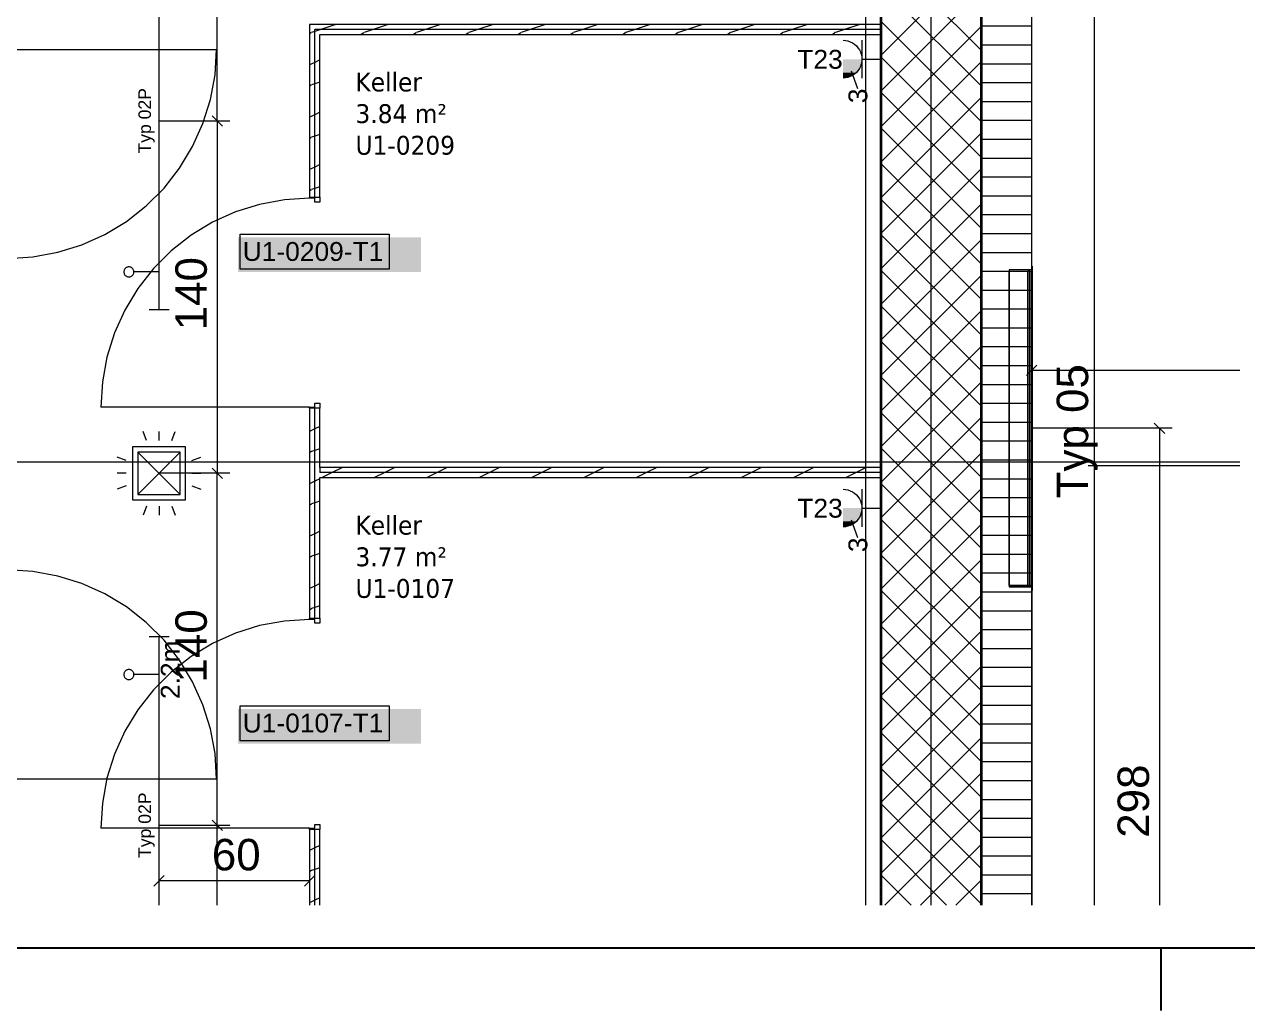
# Model space of a CAD drawing. Extents: x -1067 to 613, y -179 to 712.
# Drawn here: x 102.2 to 199.5, y -179.5 to -101.1 of the extents above; entities that cross this region are included whole.
import ezdxf
from ezdxf.lldxf.tags import DXFTag

# ---------------------------------------------------------------- set-up
doc = ezdxf.new("R2010")
doc.units = 0
doc.layers.get('0').update_dxf_attribs({"lineweight": 13})
for name, color, linetype, lineweight in [('A-AREA-____-IDEN', 7, 'Continuous', 5), ('A-DETL-____-HDLN', 7, '_Verdeckte Linien_', 9), ('A-DOOR-____-IDEN', 7, 'Continuous', 5), ('A-DOOR-FRAM-MCUT', 7, 'Continuous', 9), ('A-DOOR-OPNG-OTLN', 7, 'Continuous', 9), ('A-FLOR-____-OVHD', 7, 'Strichpunkt - Fein', 9), ('A-WALL-____-MCUT', 7, 'Continuous', 35), ('A-WALL-____-PATT', 7, 'Continuous', 35), ('A-WALL-FNSH-MCUT', 7, 'Continuous', 35), ('E-LITE-EQPM-OTLN', 7, 'Continuous', 9), ('S-COLS-____-OTLN', 7, 'Continuous', 9), ('S-GRID-____-OTLN', 7, 'Continuous', 5)]:
    doc.layers.add(name, color=color, linetype=linetype, lineweight=lineweight)
for name, color, linetype, lineweight, true_color in [('EL01_VVV_Mass', 7, 'Continuous', 13, 0xb2b200), ('EL01_WAN_Kraft', 1, 'Continuous', 13, 0xff0000), ('EL01_WAN_Leuchten', 7, 'Continuous', 13, 0x0080ff), ('EL01_WAN_Leuchtentyp', 7, 'Continuous', 13, 0x0099ff), ('EL01_WAN_Licht', 7, 'Continuous', 13, 0x0080ff)]:
    doc.layers.add(name, color=color, linetype=linetype, lineweight=lineweight, true_color=true_color)
doc.styles.get("Standard").update_dxf_attribs({"font": 'arial.ttf'})
tags = doc.linetypes.add('_Rasterlinie_', pattern=[0.375, 0.2, -0.05, 0.075, -0.05]).pattern_tags.tags
tags[10:11] = [DXFTag(74, 4), DXFTag(75, 0), DXFTag(340, '0'), DXFTag(46, 1.0), DXFTag(50, 0.0), DXFTag(44, 0.0), DXFTag(45, 0.0)]
tags[8:9] = [DXFTag(74, 4), DXFTag(75, 0), DXFTag(340, '0'), DXFTag(46, 1.0), DXFTag(50, 0.0), DXFTag(44, 0.0), DXFTag(45, 0.0)]
tags[6:7] = [DXFTag(74, 4), DXFTag(75, 0), DXFTag(340, '0'), DXFTag(46, 1.0), DXFTag(50, 0.0), DXFTag(44, 0.0), DXFTag(45, 0.0)]
tags[4:5] = [DXFTag(74, 4), DXFTag(75, 0), DXFTag(340, '0'), DXFTag(46, 1.0), DXFTag(50, 0.0), DXFTag(44, 0.0), DXFTag(45, 0.0)]
tags = doc.linetypes.add('_Verdeckte Linien_', pattern=[0.15, 0.1, -0.05]).pattern_tags.tags
tags[6:7] = [DXFTag(74, 4), DXFTag(75, 0), DXFTag(340, '0'), DXFTag(46, 1.0), DXFTag(50, 0.0), DXFTag(44, 0.0), DXFTag(45, 0.0)]
tags[4:5] = [DXFTag(74, 4), DXFTag(75, 0), DXFTag(340, '0'), DXFTag(46, 1.0), DXFTag(50, 0.0), DXFTag(44, 0.0), DXFTag(45, 0.0)]
tags = doc.linetypes.add('Strichpunkt - Fein', pattern=[0.2, 0.1, -0.05, 0, -0.05]).pattern_tags.tags
tags[10:11] = [DXFTag(74, 4), DXFTag(75, 0), DXFTag(340, '0'), DXFTag(46, 1.0), DXFTag(50, 0.0), DXFTag(44, 0.0), DXFTag(45, 0.0)]
tags[8:9] = [DXFTag(74, 4), DXFTag(75, 0), DXFTag(340, '0'), DXFTag(46, 1.0), DXFTag(50, 0.0), DXFTag(44, 0.0), DXFTag(45, 0.0)]
tags[6:7] = [DXFTag(74, 4), DXFTag(75, 0), DXFTag(340, '0'), DXFTag(46, 1.0), DXFTag(50, 0.0), DXFTag(44, 0.0), DXFTag(45, 0.0)]
tags[4:5] = [DXFTag(74, 4), DXFTag(75, 0), DXFTag(340, '0'), DXFTag(46, 1.0), DXFTag(50, 0.0), DXFTag(44, 0.0), DXFTag(45, 0.0)]

# ---------------------------------------------------------------- blocks, each defined once
blk = doc.blocks.new('Referenz-A0UNPC4Q6I', base_point=(-1062.181, -175.856))
at = {"layer": 'A-DETL-____-HDLN', "color": 0, "linetype": '_Verdeckte Linien_', "ltscale": 0.13}
blk.add_line((186.803, -136.124), (198.844, -136.124), dxfattribs=at)
at = {"layer": 'A-DOOR-____-IDEN', "color": 0, "linetype": 'Continuous', "ltscale": 0.13}
for p, q in [((119.382, -117.738), (131.222, -117.738)), ((119.382, -120.518), (119.382, -117.738)), ((131.222, -117.738), (131.222, -120.518)), ((131.222, -120.518), (119.382, -120.518)), ((119.382, -155.238), (131.222, -155.238)), ((119.382, -158.018), (119.382, -155.238)), ((131.222, -155.238), (131.222, -158.018)), ((131.222, -158.018), (119.382, -158.018))]:
    blk.add_line(p, q, dxfattribs=at)
at = {"layer": 'A-DOOR-____-IDEN', "color": 7, "linetype": 'Continuous', "ltscale": 0.13, "true_color": 0xffffff}
for points in [[(119.207, -120.74), (133.746, -120.74), (119.207, -117.981)], [(133.746, -120.74), (119.207, -117.981), (133.746, -117.981)], [(119.207, -158.24), (133.746, -158.24), (119.207, -155.481)], [(133.746, -158.24), (119.207, -155.481), (133.746, -155.481)]]:
    blk.add_solid(points, dxfattribs=at)
at = {"layer": 'A-DOOR-FRAM-MCUT', "color": 0, "linetype": 'Continuous', "ltscale": 0.13}
for p, q in [((124.903, -114.774), (125.703, -114.774)), ((124.903, -114.874), (124.903, -114.774)), ((125.303, -114.874), (124.903, -114.874)), ((125.303, -115.174), (125.303, -114.874)), ((125.703, -115.174), (125.303, -115.174)), ((125.703, -114.774), (125.703, -115.174)), ((125.303, -131.174), (125.703, -131.174)), ((125.303, -131.474), (125.303, -131.174)), ((125.703, -131.174), (125.703, -131.574)), ((124.903, -131.474), (125.303, -131.474)), ((124.903, -131.574), (124.903, -131.474)), ((125.703, -131.574), (124.903, -131.574)), ((124.903, -148.274), (125.703, -148.274)), ((124.903, -148.374), (124.903, -148.274)), ((125.303, -148.374), (124.903, -148.374)), ((125.303, -148.674), (125.303, -148.374)), ((125.703, -148.674), (125.303, -148.674)), ((125.703, -148.274), (125.703, -148.674)), ((124.903, -164.974), (125.303, -164.974)), ((124.903, -165.074), (124.903, -164.974)), ((125.703, -165.074), (124.903, -165.074)), ((125.303, -164.674), (125.703, -164.674)), ((125.303, -164.974), (125.303, -164.674)), ((125.703, -164.674), (125.703, -165.074))]:
    blk.add_line(p, q, dxfattribs=at)
at = {"layer": 'A-DOOR-OPNG-OTLN', "color": 0, "linetype": 'Continuous', "ltscale": 0.13}
for p, q in [((100.903, -103.052), (117.503, -103.052)), ((117.382, -105.052), (117.503, -103.052)), ((117.021, -107.024), (117.382, -105.052)), ((116.424, -108.938), (117.021, -107.024)), ((115.602, -110.766), (116.424, -108.938)), ((114.565, -112.481), (115.602, -110.766)), ((113.328, -114.059), (114.565, -112.481)), ((111.911, -115.477), (113.328, -114.059)), ((110.333, -116.713), (111.911, -115.477)), ((120.93, -115.357), (119.017, -115.953)), ((122.902, -114.995), (120.93, -115.357)), ((124.903, -114.874), (122.902, -114.995)), ((119.017, -115.953), (117.189, -116.776)), ((108.617, -117.75), (110.333, -116.713)), ((117.189, -116.776), (115.473, -117.813)), ((104.876, -119.169), (106.789, -118.573)), ((106.789, -118.573), (108.617, -117.75)), ((115.473, -117.813), (113.895, -119.049)), ((100.903, -119.652), (102.904, -119.531)), ((102.904, -119.531), (104.876, -119.169)), ((113.895, -119.049), (112.478, -120.466)), ((112.478, -120.466), (111.241, -122.044)), ((111.241, -122.044), (110.204, -123.76)), ((110.204, -123.76), (109.382, -125.588)), ((109.382, -125.588), (108.785, -127.502)), ((108.785, -127.502), (108.424, -129.473)), ((108.424, -129.473), (108.303, -131.474)), ((124.903, -131.474), (108.303, -131.474)), ((102.904, -144.554), (100.903, -144.433)), ((104.876, -144.916), (102.904, -144.554)), ((106.789, -145.512), (104.876, -144.916)), ((108.617, -146.335), (106.789, -145.512)), ((110.333, -147.372), (108.617, -146.335)), ((111.911, -148.608), (110.333, -147.372)), ((113.328, -150.026), (111.911, -148.608)), ((122.902, -148.495), (120.93, -148.857)), ((124.903, -148.374), (122.902, -148.495)), ((119.017, -149.453), (117.189, -150.276)), ((120.93, -148.857), (119.017, -149.453)), ((114.565, -151.604), (113.328, -150.026)), ((117.189, -150.276), (115.473, -151.313)), ((115.473, -151.313), (113.895, -152.549)), ((115.602, -153.319), (114.565, -151.604)), ((113.895, -152.549), (112.478, -153.966)), ((116.424, -155.147), (115.602, -153.319)), ((112.478, -153.966), (111.241, -155.544)), ((111.241, -155.544), (110.204, -157.26)), ((117.021, -157.061), (116.424, -155.147)), ((110.204, -157.26), (109.382, -159.088)), ((117.382, -159.032), (117.021, -157.061)), ((109.382, -159.088), (108.785, -161.002)), ((117.503, -161.033), (117.382, -159.032)), ((100.903, -161.033), (117.503, -161.033)), ((108.785, -161.002), (108.424, -162.973)), ((108.424, -162.973), (108.303, -164.974)), ((124.903, -164.974), (108.303, -164.974))]:
    blk.add_line(p, q, dxfattribs=at)
at = {"layer": 'A-FLOR-____-OVHD', "color": 0, "linetype": 'Strichpunkt - Fein', "ltscale": 0.13}
blk.add_line((169.103, 85.779), (169.103, -171.085), dxfattribs=at)
at = {"layer": 'A-WALL-____-MCUT', "color": 0, "linetype": 'Continuous', "ltscale": 0.35}
for p, q in [((178.303, -171.085), (178.303, 86.031)), ((170.303, -48.334), (170.303, -171.085))]:
    blk.add_line(p, q, dxfattribs=at)
at = {"layer": 'A-WALL-____-MCUT', "color": 0, "linetype": 'Continuous', "lineweight": 9, "ltscale": 0.13}
for p, q in [((182.303, -171.085), (182.303, 5.238)), ((170.303, -101.452), (125.303, -101.452)), ((125.303, -114.774), (125.303, -101.452)), ((125.303, -148.274), (125.303, -131.574)), ((125.703, -136.284), (125.703, -136.684)), ((170.303, -136.684), (125.703, -136.684)), ((125.303, -171.085), (125.303, -165.074))]:
    blk.add_line(p, q, dxfattribs=at)
at = {"layer": 'A-WALL-____-PATT', "color": 0, "linetype": 'Continuous', "lineweight": 9, "ltscale": 0.13}
for p, q in [((178.303, -103.135), (170.303, -95.135)), ((170.303, -103.524), (178.303, -95.524)), ((178.303, -105.963), (170.303, -97.963)), ((170.303, -106.353), (178.303, -98.353)), ((126.987, -101.052), (125.787, -101.452)), ((131.152, -101.052), (129.952, -101.452)), ((135.317, -101.052), (134.117, -101.452)), ((139.481, -101.052), (138.281, -101.452)), ((143.646, -101.052), (142.446, -101.452)), ((147.811, -101.052), (146.611, -101.452)), ((151.975, -101.052), (150.775, -101.452)), ((156.14, -101.052), (154.94, -101.452)), ((160.305, -101.052), (159.105, -101.452)), ((164.47, -101.052), (163.27, -101.452)), ((168.634, -101.052), (167.434, -101.452)), ((178.303, -108.792), (170.303, -100.792)), ((125.035, -101.706), (124.903, -101.805)), ((125.303, -101.613), (125.061, -101.694)), ((125.787, -101.452), (125.303, -101.613)), ((129.2, -101.706), (129.005, -101.852)), ((129.952, -101.452), (129.226, -101.693)), ((133.365, -101.705), (133.17, -101.852)), ((134.117, -101.452), (133.392, -101.693)), ((137.531, -101.705), (137.335, -101.852)), ((138.281, -101.452), (137.557, -101.693)), ((141.696, -101.705), (141.5, -101.852)), ((142.446, -101.452), (141.722, -101.693)), ((145.861, -101.705), (145.665, -101.852)), ((146.611, -101.452), (145.887, -101.693)), ((150.027, -101.704), (149.83, -101.852)), ((150.775, -101.452), (150.052, -101.693)), ((154.192, -101.704), (153.995, -101.852)), ((154.94, -101.452), (154.217, -101.693)), ((158.357, -101.704), (158.16, -101.852)), ((159.105, -101.452), (158.382, -101.692)), ((162.523, -101.704), (162.325, -101.852)), ((163.27, -101.452), (162.547, -101.692)), ((166.688, -101.703), (166.49, -101.852)), ((167.434, -101.452), (166.712, -101.692)), ((170.303, -109.181), (178.303, -101.181)), ((178.303, -101.174), (182.303, -101.174)), ((178.303, -102.674), (182.303, -102.674)), ((125.703, -103.866), (125.303, -104.066)), ((178.303, -111.62), (170.303, -103.62)), ((170.303, -112.01), (178.303, -104.01)), ((125.303, -104.066), (124.903, -104.266)), ((178.303, -104.174), (182.303, -104.174)), ((125.035, -105.871), (124.903, -105.97)), ((125.303, -105.778), (125.062, -105.858)), ((125.703, -105.644), (125.303, -105.778)), ((178.303, -105.674), (182.303, -105.674)), ((178.303, -114.449), (170.303, -106.449)), ((170.303, -114.838), (178.303, -106.838)), ((178.303, -107.174), (182.303, -107.174)), ((125.303, -108.231), (124.903, -108.431)), ((125.703, -108.031), (125.303, -108.231)), ((178.303, -108.674), (182.303, -108.674)), ((125.703, -109.809), (125.303, -109.942)), ((178.303, -117.277), (170.303, -109.277)), ((170.303, -117.666), (178.303, -109.666)), ((125.036, -110.035), (124.903, -110.135)), ((125.303, -109.942), (125.062, -110.023)), ((178.303, -110.174), (182.303, -110.174)), ((178.303, -111.674), (182.303, -111.674)), ((125.303, -112.396), (124.903, -112.596)), ((125.703, -112.196), (125.303, -112.396)), ((178.303, -120.105), (170.303, -112.105)), ((170.303, -120.495), (178.303, -112.495)), ((178.303, -113.174), (182.303, -113.174)), ((125.036, -114.2), (124.903, -114.3)), ((125.303, -114.107), (125.062, -114.187)), ((125.703, -113.974), (125.303, -114.107)), ((178.303, -114.674), (182.303, -114.674)), ((178.303, -122.934), (170.303, -114.934)), ((170.303, -123.323), (178.303, -115.323)), ((178.303, -116.174), (182.303, -116.174)), ((178.303, -125.762), (170.303, -117.762)), ((170.303, -126.152), (178.303, -118.152)), ((178.303, -117.674), (182.303, -117.674)), ((178.303, -119.174), (182.303, -119.174)), ((178.303, -128.591), (170.303, -120.591)), ((170.303, -128.98), (178.303, -120.98)), ((178.303, -120.674), (182.303, -120.674)), ((178.303, -122.174), (182.303, -122.174)), ((178.303, -131.419), (170.303, -123.419)), ((170.303, -131.809), (178.303, -123.809)), ((178.303, -123.674), (182.303, -123.674)), ((178.303, -125.174), (182.303, -125.174)), ((178.303, -134.248), (170.303, -126.248)), ((170.303, -134.637), (178.303, -126.637)), ((178.303, -126.674), (182.303, -126.674)), ((178.303, -128.174), (182.303, -128.174)), ((178.303, -137.076), (170.303, -129.076)), ((170.303, -137.465), (178.303, -129.465)), ((178.303, -129.674), (182.303, -129.674)), ((178.303, -131.174), (182.303, -131.174)), ((178.303, -139.904), (170.303, -131.904)), ((125.703, -133.02), (125.303, -133.22)), ((170.303, -140.294), (178.303, -132.294)), ((178.303, -132.674), (182.303, -132.674)), ((125.303, -133.22), (124.903, -133.42)), ((178.303, -134.174), (182.303, -134.174)), ((125.039, -135.023), (124.903, -135.125)), ((125.303, -134.931), (125.063, -135.011)), ((125.703, -134.797), (125.303, -134.931)), ((178.303, -142.733), (170.303, -134.733)), ((170.303, -143.122), (178.303, -135.122)), ((178.303, -135.674), (182.303, -135.674)), ((126.705, -136.684), (125.905, -137.084)), ((127.505, -136.284), (126.705, -136.684)), ((130.87, -136.684), (130.07, -137.084)), ((131.67, -136.284), (130.87, -136.684)), ((135.035, -136.684), (134.235, -137.084)), ((135.835, -136.284), (135.035, -136.684)), ((139.2, -136.684), (138.4, -137.084)), ((140, -136.284), (139.2, -136.684)), ((143.365, -136.684), (142.565, -137.084)), ((144.165, -136.284), (143.365, -136.684)), ((147.529, -136.684), (146.729, -137.084)), ((148.329, -136.284), (147.529, -136.684)), ((151.694, -136.684), (150.894, -137.084)), ((152.494, -136.284), (151.694, -136.684)), ((155.859, -136.684), (155.059, -137.084)), ((156.659, -136.284), (155.859, -136.684)), ((160.024, -136.684), (159.224, -137.084)), ((160.824, -136.284), (160.024, -136.684)), ((164.189, -136.684), (163.389, -137.084)), ((164.989, -136.284), (164.189, -136.684)), ((168.354, -136.684), (167.554, -137.084)), ((169.154, -136.284), (168.354, -136.684)), ((125.303, -137.385), (124.903, -137.585)), ((125.703, -137.185), (125.303, -137.385)), ((178.303, -145.561), (170.303, -137.561)), ((170.303, -145.951), (178.303, -137.951)), ((178.303, -137.174), (182.303, -137.174)), ((125.703, -138.962), (125.303, -139.095)), ((178.303, -138.674), (182.303, -138.674)), ((125.039, -139.188), (124.903, -139.29)), ((125.303, -139.095), (125.063, -139.175)), ((178.303, -148.39), (170.303, -140.39)), ((170.303, -148.779), (178.303, -140.779)), ((178.303, -140.174), (182.303, -140.174)), ((125.303, -141.55), (124.903, -141.75)), ((125.703, -141.35), (125.303, -141.55)), ((178.303, -141.674), (182.303, -141.674)), ((125.04, -143.352), (124.903, -143.455)), ((125.303, -143.26), (125.063, -143.34)), ((125.703, -143.127), (125.303, -143.26)), ((178.303, -151.218), (170.303, -143.218)), ((170.303, -151.608), (178.303, -143.608)), ((178.303, -143.174), (182.303, -143.174)), ((178.303, -144.674), (182.303, -144.674)), ((125.303, -145.715), (124.903, -145.915)), ((125.703, -145.515), (125.303, -145.715)), ((178.303, -154.047), (170.303, -146.047)), ((170.303, -154.436), (178.303, -146.436)), ((178.303, -146.174), (182.303, -146.174)), ((125.04, -147.517), (124.903, -147.62)), ((125.303, -147.425), (125.063, -147.505)), ((125.703, -147.292), (125.303, -147.425)), ((178.303, -147.674), (182.303, -147.674)), ((178.303, -156.875), (170.303, -148.875)), ((170.303, -157.264), (178.303, -149.264)), ((178.303, -149.174), (182.303, -149.174)), ((178.303, -150.674), (182.303, -150.674)), ((178.303, -159.703), (170.303, -151.703)), ((170.303, -160.093), (178.303, -152.093)), ((178.303, -152.174), (182.303, -152.174)), ((178.303, -162.532), (170.303, -154.532)), ((178.303, -153.674), (182.303, -153.674)), ((170.303, -162.921), (178.303, -154.921)), ((178.303, -155.174), (182.303, -155.174)), ((178.303, -165.36), (170.303, -157.36)), ((178.303, -156.674), (182.303, -156.674)), ((170.303, -165.75), (178.303, -157.75)), ((178.303, -158.174), (182.303, -158.174)), ((178.303, -168.189), (170.303, -160.189)), ((178.303, -159.674), (182.303, -159.674)), ((170.303, -168.578), (178.303, -160.578)), ((178.303, -161.174), (182.303, -161.174)), ((178.303, -171.017), (170.303, -163.017)), ((178.303, -162.674), (182.303, -162.674)), ((170.624, -171.085), (178.303, -163.406)), ((178.303, -164.174), (182.303, -164.174)), ((175.543, -171.085), (170.303, -165.846)), ((173.453, -171.085), (178.303, -166.235)), ((178.303, -165.674), (182.303, -165.674)), ((125.303, -166.54), (124.903, -166.74)), ((125.703, -166.34), (125.303, -166.54)), ((178.303, -167.174), (182.303, -167.174)), ((125.703, -168.115), (125.303, -168.248)), ((125.042, -168.34), (124.903, -168.445)), ((125.303, -168.248), (125.064, -168.328)), ((172.714, -171.085), (170.303, -168.674)), ((176.281, -171.085), (178.303, -169.063)), ((178.303, -168.674), (182.303, -168.674)), ((125.303, -170.704), (124.903, -170.904)), ((125.703, -170.504), (125.303, -170.704)), ((178.303, -170.174), (182.303, -170.174))]:
    blk.add_line(p, q, dxfattribs=at)
at = {"layer": 'A-WALL-FNSH-MCUT', "color": 0, "linetype": 'Continuous', "lineweight": 9, "ltscale": 0.13}
for p, q in [((170.303, -101.052), (124.903, -101.052)), ((124.903, -101.052), (124.903, -114.774)), ((125.703, -101.852), (170.303, -101.852)), ((125.703, -114.774), (125.703, -101.852)), ((124.903, -114.774), (125.703, -114.774)), ((124.903, -131.574), (124.903, -148.274)), ((125.703, -131.574), (124.903, -131.574)), ((125.703, -136.284), (125.703, -131.574)), ((170.303, -136.284), (125.703, -136.284)), ((125.703, -137.084), (170.303, -137.084)), ((125.703, -148.274), (125.703, -137.084)), ((124.903, -148.274), (125.703, -148.274)), ((124.903, -165.074), (124.903, -171.085)), ((125.703, -165.074), (124.903, -165.074)), ((125.703, -171.085), (125.703, -165.074))]:
    blk.add_line(p, q, dxfattribs=at)
at = {"layer": 'E-LITE-EQPM-OTLN', "color": 0, "linetype": 'Continuous', "ltscale": 0.13}
for p, q in [((182.343, -120.272), (182.303, -120.272)), ((182.303, -120.272), (182.343, -120.272)), ((182.343, -146.061), (182.343, -120.272)), ((182.343, -120.272), (182.343, -120.667)), ((182.303, -120.667), (182.343, -120.667)), ((182.343, -120.667), (182.303, -120.667)), ((182.343, -145.667), (182.343, -120.667)), ((182.343, -120.667), (182.343, -145.667)), ((182.343, -145.667), (182.343, -120.667)), ((182.303, -145.667), (182.343, -145.667)), ((182.303, -145.667), (182.343, -145.667)), ((182.343, -145.667), (182.343, -146.061)), ((182.343, -146.061), (182.303, -146.061)), ((182.343, -146.061), (182.303, -146.061))]:
    blk.add_line(p, q, dxfattribs=at)
at = {"layer": 'S-COLS-____-OTLN', "color": 0, "linetype": 'Continuous', "ltscale": 0.13}
for p, q in [((187.303, -136.433), (187.303, -12.772)), ((187.303, -171.085), (187.303, -136.433))]:
    blk.add_line(p, q, dxfattribs=at)
at = {"layer": 'S-GRID-____-OTLN', "color": 0, "linetype": '_Rasterlinie_', "ltscale": 0.13}
for p, q in [((174.303, -171.085), (174.303, 546.376)), ((-117.097, -135.824), (198.844, -135.824))]:
    blk.add_line(p, q, dxfattribs=at)
at = {"layer": 'A-AREA-____-IDEN', "color": 0, "linetype": 'Continuous', "ltscale": 0.13, "char_height": 1.5, "attachment_point": 1}
for s, insert in [('{\\W0.9;\\fVerdana;Keller}', (128.548, -104.88)), ('{\\W0.9;\\fVerdana;3.84 m²}', (128.548, -107.393)), ('{\\W0.9;\\fVerdana;U1-0209}', (128.548, -109.907)), ('{\\W0.9;\\fVerdana;Keller}', (128.548, -140.124)), ('{\\W0.9;\\fVerdana;3.77 m²}', (128.548, -142.637)), ('{\\W0.9;\\fVerdana;U1-0107}', (128.548, -145.151))]:
    blk.add_mtext(s, dxfattribs=dict(at, insert=insert))
at = {"layer": 'A-DOOR-____-IDEN', "color": 0, "linetype": 'Continuous', "ltscale": 0.13, "char_height": 1.5, "attachment_point": 1}
for s, insert in [('{\\fArial;U1-0209-T1}', (119.582, -118.356)), ('{\\fArial;U1-0107-T1}', (119.582, -155.856))]:
    blk.add_mtext(s, dxfattribs=dict(at, insert=insert))
blk = doc.blocks.new('Steckdose T23_ AP_ 3-fach-A0UNPCBC6I', base_point=(163.673, -143.014))
at = {"color": 0, "lineweight": -2}
for p, q in [((167.305, -138.014), (167.501, -138.027)), ((167.501, -138.027), (167.693, -138.065)), ((167.693, -138.065), (167.879, -138.128)), ((168.805, -138.014), (168.805, -141.014)), ((167.879, -138.128), (168.055, -138.215)), ((168.055, -138.215), (168.218, -138.324)), ((168.218, -138.324), (168.366, -138.454)), ((168.366, -138.454), (168.495, -138.601)), ((168.495, -138.601), (168.604, -138.764)), ((168.604, -138.764), (168.691, -138.94)), ((168.691, -138.94), (168.754, -139.126)), ((168.754, -139.902), (168.691, -140.088)), ((168.754, -139.126), (168.792, -139.318)), ((168.792, -139.71), (168.754, -139.902)), ((168.792, -139.318), (168.805, -139.514)), ((168.805, -139.514), (168.792, -139.71)), ((168.805, -139.514), (170.305, -139.514)), ((167.693, -140.963), (167.501, -141.001)), ((167.879, -140.9), (167.693, -140.963)), ((168.055, -140.813), (167.879, -140.9)), ((167.951, -140.44), (168.459, -141.857)), ((168.218, -140.704), (168.055, -140.813)), ((168.366, -140.575), (168.218, -140.704)), ((168.495, -140.427), (168.366, -140.575)), ((168.604, -140.264), (168.495, -140.427)), ((168.691, -140.088), (168.604, -140.264)), ((167.501, -141.001), (167.305, -141.014))]:
    blk.add_line(p, q, dxfattribs=at)
for points in [[(168.754, -139.902), (167.305, -139.902), (168.805, -139.514)], [(167.305, -139.902), (168.805, -139.514), (167.305, -139.514)], [(168.604, -140.264), (167.305, -140.264), (168.754, -139.902)], [(167.305, -140.264), (168.754, -139.902), (167.305, -139.902)], [(168.366, -140.575), (167.305, -140.575), (168.604, -140.264)], [(167.305, -140.575), (168.604, -140.264), (167.305, -140.264)], [(168.055, -140.813), (167.305, -140.813), (168.366, -140.575)], [(167.305, -140.813), (168.366, -140.575), (167.305, -140.575)], [(167.693, -140.963), (167.305, -140.963), (168.055, -140.813)], [(167.305, -140.963), (168.055, -140.813), (167.305, -140.813)], [(167.305, -141.014), (167.693, -140.963), (167.305, -140.963)]]:
    blk.add_solid(points, dxfattribs=at)
at = {"color": 0, "lineweight": -2, "insert": (163.673, -138.773), "char_height": 1.5, "attachment_point": 1}
blk.add_mtext('{\\fArial;T23}', dxfattribs=at)
at = {"color": 0, "lineweight": -2, "insert": (167.736, -143.014), "char_height": 1.5, "attachment_point": 1, "rotation": 90}
blk.add_mtext('{\\fArial;3}', dxfattribs=at)
blk = doc.blocks.new('IfcFlowTerminal-A0UNPCEI6I', base_point=(180.505, -146.061))
at = {"color": 0, "lineweight": -2}
for p, q in [((182.345, -120.272), (182.305, -120.272)), ((182.305, -120.272), (182.305, -146.061)), ((182.345, -120.272), (182.305, -120.272)), ((182.305, -120.272), (182.305, -120.272)), ((182.305, -146.061), (182.305, -120.272)), ((182.345, -146.061), (182.345, -120.272)), ((182.345, -120.272), (182.345, -120.272)), ((182.345, -120.272), (182.345, -146.061)), ((182.305, -120.567), (180.505, -120.567)), ((180.505, -120.567), (180.505, -145.767)), ((182.305, -120.567), (180.505, -120.567)), ((180.505, -120.567), (180.505, -120.567)), ((180.505, -120.567), (180.505, -145.767)), ((180.505, -145.667), (180.505, -120.667)), ((180.505, -120.667), (182.345, -120.667)), ((180.505, -120.667), (180.505, -120.667)), ((180.505, -120.667), (182.345, -120.667)), ((180.505, -120.667), (180.505, -145.667)), ((181.985, -120.667), (181.985, -120.667)), ((181.985, -120.667), (181.985, -145.667)), ((181.985, -145.667), (181.985, -120.667)), ((182.145, -120.667), (181.985, -120.667)), ((181.985, -120.667), (182.145, -120.667)), ((182.145, -120.667), (182.145, -145.667)), ((182.145, -145.667), (182.145, -120.667)), ((182.145, -120.667), (182.145, -120.667)), ((182.305, -145.767), (182.305, -120.567)), ((182.305, -120.567), (182.305, -120.567)), ((182.305, -120.567), (182.305, -145.767)), ((182.345, -120.667), (182.345, -145.667)), ((182.345, -120.667), (182.345, -120.667)), ((182.345, -120.667), (182.345, -145.667)), ((180.505, -145.667), (180.505, -145.667)), ((180.505, -145.667), (182.345, -145.667)), ((182.345, -145.667), (180.505, -145.667)), ((182.305, -145.767), (180.505, -145.767)), ((180.505, -145.767), (180.505, -145.767)), ((180.505, -145.767), (182.305, -145.767)), ((181.985, -145.667), (181.985, -145.667)), ((181.985, -145.667), (182.145, -145.667)), ((181.985, -145.667), (182.145, -145.667)), ((182.145, -145.667), (182.145, -145.667)), ((182.305, -145.767), (182.305, -145.767)), ((182.345, -145.667), (182.345, -145.667)), ((182.345, -146.061), (182.305, -146.061)), ((182.305, -146.061), (182.305, -146.061)), ((182.305, -146.061), (182.345, -146.061)), ((182.345, -146.061), (182.345, -146.061))]:
    blk.add_line(p, q, dxfattribs=at)
blk = doc.blocks.new('Maß-A0UNPCHO6I', base_point=(112.934, -109.149))
at = {"color": 0, "lineweight": -2}
for p, q in [((117.15, -52.305), (117.977, -53.132)), ((118.563, -52.718), (112.934, -52.718)), ((117.563, -108.735), (117.563, -52.718)), ((118.563, -108.735), (112.934, -108.735)), ((117.15, -108.321), (117.977, -109.149))]:
    blk.add_line(p, q, dxfattribs=at)
at = {"color": 0, "lineweight": -2, "insert": (114.23, -83.508), "char_height": 2.5, "attachment_point": 1, "rotation": 90}
blk.add_mtext('{\\fArial;280}', dxfattribs=at)
blk = doc.blocks.new('Steckdose T23_ AP_ 3-fach-A0UNPCL46I', base_point=(163.673, -107.314))
at = {"color": 0, "lineweight": -2}
for p, q in [((167.305, -102.314), (167.501, -102.327)), ((167.501, -102.327), (167.693, -102.365)), ((167.693, -102.365), (167.879, -102.428)), ((167.879, -102.428), (168.055, -102.515)), ((168.055, -102.515), (168.218, -102.624)), ((168.218, -102.624), (168.366, -102.754)), ((168.366, -102.754), (168.495, -102.901)), ((168.495, -102.901), (168.604, -103.064)), ((168.805, -102.314), (168.805, -105.314)), ((168.604, -103.064), (168.691, -103.24)), ((168.691, -103.24), (168.754, -103.426)), ((168.754, -103.426), (168.792, -103.618)), ((168.792, -104.01), (168.754, -104.202)), ((168.792, -103.618), (168.805, -103.814)), ((168.805, -103.814), (168.792, -104.01)), ((168.805, -103.814), (170.305, -103.814)), ((167.951, -104.74), (168.459, -106.157)), ((168.218, -105.004), (168.055, -105.113)), ((168.366, -104.875), (168.218, -105.004)), ((168.495, -104.727), (168.366, -104.875)), ((168.604, -104.564), (168.495, -104.727)), ((168.691, -104.388), (168.604, -104.564)), ((168.754, -104.202), (168.691, -104.388)), ((167.501, -105.301), (167.305, -105.314)), ((167.693, -105.263), (167.501, -105.301)), ((167.879, -105.2), (167.693, -105.263)), ((168.055, -105.113), (167.879, -105.2))]:
    blk.add_line(p, q, dxfattribs=at)
for points in [[(168.754, -104.202), (167.305, -104.202), (168.805, -103.814)], [(167.305, -104.202), (168.805, -103.814), (167.305, -103.814)], [(168.604, -104.564), (167.305, -104.564), (168.754, -104.202)], [(167.305, -104.564), (168.754, -104.202), (167.305, -104.202)], [(168.366, -104.875), (167.305, -104.875), (168.604, -104.564)], [(167.305, -104.875), (168.604, -104.564), (167.305, -104.564)], [(168.055, -105.113), (167.305, -105.113), (168.366, -104.875)], [(167.305, -105.113), (168.366, -104.875), (167.305, -104.875)], [(167.693, -105.263), (167.305, -105.263), (168.055, -105.113)], [(167.305, -105.263), (168.055, -105.113), (167.305, -105.113)], [(167.305, -105.314), (167.693, -105.263), (167.305, -105.263)]]:
    blk.add_solid(points, dxfattribs=at)
at = {"color": 0, "lineweight": -2, "insert": (163.673, -103.073), "char_height": 1.5, "attachment_point": 1}
blk.add_mtext('{\\fArial;T23}', dxfattribs=at)
at = {"color": 0, "lineweight": -2, "insert": (167.736, -107.314), "char_height": 1.5, "attachment_point": 1, "rotation": 90}
blk.add_mtext('{\\fArial;3}', dxfattribs=at)
blk = doc.blocks.new('Maß-A0UNPCPG6I', base_point=(112.934, -165.165))
at = {"color": 0, "lineweight": -2}
for p, q in [((118.563, -136.743), (112.934, -136.743)), ((117.15, -136.33), (117.977, -137.157)), ((117.563, -164.752), (117.563, -136.743)), ((118.563, -164.752), (112.934, -164.752)), ((117.15, -164.338), (117.977, -165.165))]:
    blk.add_line(p, q, dxfattribs=at)
at = {"color": 0, "lineweight": -2, "insert": (114.23, -153.386), "char_height": 2.5, "attachment_point": 1, "rotation": 90}
blk.add_mtext('{\\fArial;140}', dxfattribs=at)
blk = doc.blocks.new('Maß-A0UNPCX86I', base_point=(112.52, -171.085))
at = {"color": 0, "lineweight": -2}
for p, q in [((112.934, -170.155), (112.934, -164.752)), ((124.905, -168.155), (124.905, -171.085)), ((112.52, -169.569), (113.347, -168.742)), ((124.905, -169.155), (112.934, -169.155)), ((124.491, -169.569), (125.319, -168.742))]:
    blk.add_line(p, q, dxfattribs=at)
at = {"color": 0, "lineweight": -2, "insert": (117.126, -165.822), "char_height": 2.5, "attachment_point": 1}
blk.add_mtext('{\\fArial;60}', dxfattribs=at)
blk = doc.blocks.new('Maß-A0UNPD086I', base_point=(181.891, -171.085))
at = {"color": 0, "lineweight": -2}
for p, q in [((182.719, -128.142), (181.891, -128.969)), ((182.305, -127.555), (182.305, -171.085)), ((182.305, -128.555), (198.844, -128.555))]:
    blk.add_line(p, q, dxfattribs=at)
blk = doc.blocks.new('Maß-A0UNPD0E6I', base_point=(112.934, -137.157))
at = {"color": 0, "lineweight": -2}
for p, q in [((118.563, -108.735), (112.934, -108.735)), ((117.977, -109.149), (117.15, -108.321)), ((117.563, -108.735), (117.563, -136.743)), ((118.563, -136.743), (112.934, -136.743)), ((117.977, -137.157), (117.15, -136.33))]:
    blk.add_line(p, q, dxfattribs=at)
at = {"color": 0, "lineweight": -2, "insert": (114.23, -125.378), "char_height": 2.5, "attachment_point": 1, "rotation": 90}
blk.add_mtext('{\\fArial;140}', dxfattribs=at)
blk = doc.blocks.new('Maß-A0UNPD2U6I', base_point=(112.934, -171.085))
at = {"color": 0, "lineweight": -2}
for p, q in [((118.563, -164.752), (112.934, -164.752)), ((117.15, -164.338), (117.977, -165.165)), ((117.563, -171.085), (117.563, -164.752))]:
    blk.add_line(p, q, dxfattribs=at)
blk = doc.blocks.new('LED-Langfeldleuchte 37W-A0UNPD806I', base_point=(110.134, -123.735))
at = {"color": 0, "lineweight": -2}
for p, q in [((113.734, -93.735), (112.134, -93.735)), ((112.934, -123.735), (112.934, -93.735)), ((110.137, -96.683), (110.134, -96.735)), ((110.134, -96.735), (110.137, -96.787)), ((110.147, -96.631), (110.137, -96.683)), ((110.137, -96.787), (110.147, -96.839)), ((110.164, -96.582), (110.147, -96.631)), ((110.147, -96.839), (110.164, -96.888)), ((110.187, -96.535), (110.164, -96.582)), ((110.164, -96.888), (110.187, -96.935)), ((110.216, -96.491), (110.187, -96.535)), ((110.187, -96.935), (110.216, -96.978)), ((110.251, -96.452), (110.216, -96.491)), ((110.216, -96.978), (110.251, -97.018)), ((110.29, -96.418), (110.251, -96.452)), ((110.251, -97.018), (110.29, -97.052)), ((110.334, -96.389), (110.29, -96.418)), ((110.29, -97.052), (110.334, -97.081)), ((110.381, -96.365), (110.334, -96.389)), ((110.334, -97.081), (110.381, -97.105)), ((110.43, -96.349), (110.381, -96.365)), ((110.381, -97.105), (110.43, -97.121)), ((110.481, -96.338), (110.43, -96.349)), ((110.43, -97.121), (110.481, -97.132)), ((110.534, -96.335), (110.481, -96.338)), ((110.481, -97.132), (110.534, -97.135)), ((110.586, -96.338), (110.534, -96.335)), ((110.534, -97.135), (110.586, -97.132)), ((110.637, -96.349), (110.586, -96.338)), ((110.586, -97.132), (110.637, -97.121)), ((110.687, -96.365), (110.637, -96.349)), ((110.637, -97.121), (110.687, -97.105)), ((110.734, -96.389), (110.687, -96.365)), ((110.687, -97.105), (110.734, -97.081)), ((110.777, -96.418), (110.734, -96.389)), ((110.734, -97.081), (110.777, -97.052)), ((110.816, -96.452), (110.777, -96.418)), ((110.777, -97.052), (110.816, -97.018)), ((110.851, -96.491), (110.816, -96.452)), ((110.816, -97.018), (110.851, -96.978)), ((110.88, -96.535), (110.851, -96.491)), ((110.851, -96.978), (110.88, -96.935)), ((110.903, -96.582), (110.88, -96.535)), ((110.88, -96.935), (110.903, -96.888)), ((110.92, -96.631), (110.903, -96.582)), ((110.903, -96.888), (110.92, -96.839)), ((110.93, -96.683), (110.92, -96.631)), ((110.92, -96.839), (110.93, -96.787)), ((110.934, -96.735), (110.93, -96.683)), ((110.93, -96.787), (110.934, -96.735)), ((112.934, -96.735), (110.934, -96.735)), ((110.187, -120.535), (110.164, -120.582)), ((110.216, -120.491), (110.187, -120.535)), ((110.251, -120.452), (110.216, -120.491)), ((110.29, -120.418), (110.251, -120.452)), ((110.334, -120.389), (110.29, -120.418)), ((110.381, -120.365), (110.334, -120.389)), ((110.43, -120.349), (110.381, -120.365)), ((110.481, -120.338), (110.43, -120.349)), ((110.534, -120.335), (110.481, -120.338)), ((110.586, -120.338), (110.534, -120.335)), ((110.637, -120.349), (110.586, -120.338)), ((110.687, -120.365), (110.637, -120.349)), ((110.734, -120.389), (110.687, -120.365)), ((110.777, -120.418), (110.734, -120.389)), ((110.816, -120.452), (110.777, -120.418)), ((110.851, -120.491), (110.816, -120.452)), ((110.88, -120.535), (110.851, -120.491)), ((110.903, -120.582), (110.88, -120.535)), ((110.137, -120.683), (110.134, -120.735)), ((110.134, -120.735), (110.137, -120.787)), ((110.147, -120.631), (110.137, -120.683)), ((110.137, -120.787), (110.147, -120.839)), ((110.164, -120.582), (110.147, -120.631)), ((110.147, -120.839), (110.164, -120.888)), ((110.164, -120.888), (110.187, -120.935)), ((110.187, -120.935), (110.216, -120.978)), ((110.216, -120.978), (110.251, -121.018)), ((110.251, -121.018), (110.29, -121.052)), ((110.29, -121.052), (110.334, -121.081)), ((110.334, -121.081), (110.381, -121.105)), ((110.381, -121.105), (110.43, -121.121)), ((110.43, -121.121), (110.481, -121.132)), ((110.481, -121.132), (110.534, -121.135)), ((110.534, -121.135), (110.586, -121.132)), ((110.586, -121.132), (110.637, -121.121)), ((110.637, -121.121), (110.687, -121.105)), ((110.687, -121.105), (110.734, -121.081)), ((110.734, -121.081), (110.777, -121.052)), ((110.777, -121.052), (110.816, -121.018)), ((110.816, -121.018), (110.851, -120.978)), ((110.851, -120.978), (110.88, -120.935)), ((110.88, -120.935), (110.903, -120.888)), ((110.92, -120.631), (110.903, -120.582)), ((110.903, -120.888), (110.92, -120.839)), ((110.93, -120.683), (110.92, -120.631)), ((110.92, -120.839), (110.93, -120.787)), ((110.934, -120.735), (110.93, -120.683)), ((110.93, -120.787), (110.934, -120.735)), ((112.934, -120.735), (110.934, -120.735)), ((113.734, -123.735), (112.134, -123.735))]:
    blk.add_line(p, q, dxfattribs=at)
blk = doc.blocks.new('Bemerkung 1-A0UNPD826I', base_point=(111.289, -111.316))
at = {"color": 0, "lineweight": -2, "insert": (111.289, -111.316), "char_height": 1, "attachment_point": 1, "rotation": 90}
blk.add_mtext('{\\fArial;Typ 02P}', dxfattribs=at)
blk = doc.blocks.new('LED-Langfeldleuchte 37W-A0UNPD8Q6I', base_point=(110.134, -171.085))
at = {"color": 0, "lineweight": -2}
for p, q in [((113.734, -149.752), (112.134, -149.752)), ((112.934, -171.085), (112.934, -149.752)), ((110.147, -152.648), (110.137, -152.699)), ((110.164, -152.599), (110.147, -152.648)), ((110.187, -152.552), (110.164, -152.599)), ((110.216, -152.508), (110.187, -152.552)), ((110.251, -152.469), (110.216, -152.508)), ((110.29, -152.434), (110.251, -152.469)), ((110.334, -152.405), (110.29, -152.434)), ((110.381, -152.382), (110.334, -152.405)), ((110.43, -152.365), (110.381, -152.382)), ((110.481, -152.355), (110.43, -152.365)), ((110.534, -152.352), (110.481, -152.355)), ((110.586, -152.355), (110.534, -152.352)), ((110.637, -152.365), (110.586, -152.355)), ((110.687, -152.382), (110.637, -152.365)), ((110.734, -152.405), (110.687, -152.382)), ((110.777, -152.434), (110.734, -152.405)), ((110.816, -152.469), (110.777, -152.434)), ((110.851, -152.508), (110.816, -152.469)), ((110.88, -152.552), (110.851, -152.508)), ((110.903, -152.599), (110.88, -152.552)), ((110.92, -152.648), (110.903, -152.599)), ((110.93, -152.699), (110.92, -152.648)), ((110.137, -152.699), (110.134, -152.752)), ((110.134, -152.752), (110.137, -152.804)), ((110.137, -152.804), (110.147, -152.855)), ((110.147, -152.855), (110.164, -152.905)), ((110.164, -152.905), (110.187, -152.952)), ((110.187, -152.952), (110.216, -152.995)), ((110.216, -152.995), (110.251, -153.035)), ((110.251, -153.035), (110.29, -153.069)), ((110.29, -153.069), (110.334, -153.098)), ((110.334, -153.098), (110.381, -153.121)), ((110.381, -153.121), (110.43, -153.138)), ((110.43, -153.138), (110.481, -153.148)), ((110.481, -153.148), (110.534, -153.152)), ((110.534, -153.152), (110.586, -153.148)), ((110.586, -153.148), (110.637, -153.138)), ((110.637, -153.138), (110.687, -153.121)), ((110.687, -153.121), (110.734, -153.098)), ((110.734, -153.098), (110.777, -153.069)), ((110.777, -153.069), (110.816, -153.035)), ((110.816, -153.035), (110.851, -152.995)), ((110.851, -152.995), (110.88, -152.952)), ((110.88, -152.952), (110.903, -152.905)), ((110.903, -152.905), (110.92, -152.855)), ((110.92, -152.855), (110.93, -152.804)), ((110.934, -152.752), (110.93, -152.699)), ((110.93, -152.804), (110.934, -152.752)), ((112.934, -152.752), (110.934, -152.752))]:
    blk.add_line(p, q, dxfattribs=at)
blk = doc.blocks.new('Bemerkung 1-A0UNPD8S6I', base_point=(111.289, -167.333))
at = {"color": 0, "lineweight": -2, "insert": (111.289, -167.333), "char_height": 1, "attachment_point": 1, "rotation": 90}
blk.add_mtext('{\\fArial;Typ 02P}', dxfattribs=at)
blk = doc.blocks.new('Bewegungsmelder UP-A0UNPDBA6I', base_point=(109.611, -140.066))
at = {"color": 0, "lineweight": -2}
for p, q in [((111.93, -134.129), (111.658, -133.421)), ((112.934, -134.129), (112.934, -133.421)), ((113.937, -134.129), (114.209, -133.421)), ((110.834, -134.643), (110.834, -138.843)), ((115.034, -134.643), (110.834, -134.643)), ((111.254, -135.063), (111.254, -138.423)), ((114.614, -135.063), (111.254, -135.063)), ((114.614, -138.423), (111.254, -135.063)), ((111.254, -138.423), (114.614, -135.063)), ((114.614, -138.423), (114.614, -135.063)), ((115.034, -138.843), (115.034, -134.643)), ((110.319, -135.74), (109.611, -135.468)), ((115.548, -135.74), (116.256, -135.468)), ((110.319, -136.743), (109.611, -136.743)), ((115.548, -136.743), (116.256, -136.743)), ((110.319, -137.747), (109.611, -138.019)), ((115.548, -137.747), (116.256, -138.019)), ((110.834, -138.843), (115.034, -138.843)), ((111.254, -138.423), (114.614, -138.423)), ((111.93, -139.358), (111.658, -140.066)), ((112.934, -139.358), (112.934, -140.066)), ((113.937, -139.358), (114.209, -140.066))]:
    blk.add_line(p, q, dxfattribs=at)
blk = doc.blocks.new('MText-A0UNPDC06I', base_point=(184.292, -138.739))
at = {"color": 0, "linetype": 'ByBlock', "lineweight": -2, "ltscale": 0.13, "insert": (184.292, -138.739), "char_height": 2.5, "attachment_point": 1, "rotation": 90}
blk.add_mtext('{\\fArial;Typ 05}', dxfattribs=at)
blk = doc.blocks.new('Maß-A0UNPDC26I', base_point=(182.345, -171.085))
at = {"color": 0, "lineweight": -2}
for p, q in [((193.463, -133.167), (182.345, -133.167)), ((192.877, -133.581), (192.05, -132.753)), ((192.463, -133.167), (192.463, -171.085))]:
    blk.add_line(p, q, dxfattribs=at)
at = {"color": 0, "lineweight": -2, "insert": (189.13, -165.732), "char_height": 2.5, "attachment_point": 1, "rotation": 90}
blk.add_mtext('{\\fArial;298}', dxfattribs=at)
blk = doc.blocks.new('Bauteilbeschriftung-A0UNPDDC6I', base_point=(113.073, -154.699))
at = {"color": 0, "linetype": 'ByBlock', "lineweight": -2, "ltscale": 0.13, "insert": (113.073, -154.699), "char_height": 1.5, "attachment_point": 1, "rotation": 90}
blk.add_mtext('{\\fArial;2.2m}', dxfattribs=at)

msp = doc.modelspace()

# ---------------------------------------------------------------- linework, layer by layer
at = {"color": 0, "linetype": 'ByBlock', "lineweight": -2, "ltscale": 0.13}
for p, q in [((-1062.419, -174.471), (607.581, -174.471)), ((192.581, -174.471), (192.581, -179.471))]:
    msp.add_line(p, q, dxfattribs=at)

# ---------------------------------------------------------------- block references
at = {"color": 9, "lineweight": 25, "ltscale": 0.25, "true_color": 0xc0c0c0}
msp.add_blockref('Referenz-A0UNPC4Q6I', (-1062.181, -175.856), dxfattribs=at)
at = {"layer": 'EL01_VVV_Mass', "linetype": 'Continuous', "ltscale": 0.13}
for name, p in [('Maß-A0UNPCHO6I', (112.934, -109.149)), ('Maß-A0UNPD0E6I', (112.934, -137.157)), ('Maß-A0UNPD086I', (181.891, -171.085)), ('Maß-A0UNPDC26I', (182.345, -171.085)), ('Maß-A0UNPCPG6I', (112.934, -165.165)), ('Maß-A0UNPCX86I', (112.52, -171.085)), ('Maß-A0UNPD2U6I', (112.934, -171.085))]:
    msp.add_blockref(name, p, dxfattribs=at)
at = {"layer": 'EL01_WAN_Kraft', "color": 1, "linetype": 'Continuous', "ltscale": 0.13, "true_color": 0xff0000}
for name, p in [('Steckdose T23_ AP_ 3-fach-A0UNPCL46I', (163.673, -107.314)), ('Steckdose T23_ AP_ 3-fach-A0UNPCBC6I', (163.673, -143.014))]:
    msp.add_blockref(name, p, dxfattribs=at)
at = {"layer": 'EL01_WAN_Leuchten', "ltscale": 0.13}
for name, p in [('LED-Langfeldleuchte 37W-A0UNPD806I', (110.134, -123.735)), ('IfcFlowTerminal-A0UNPCEI6I', (180.505, -146.061)), ('LED-Langfeldleuchte 37W-A0UNPD8Q6I', (110.134, -171.085)), ('Bauteilbeschriftung-A0UNPDDC6I', (113.073, -154.699))]:
    msp.add_blockref(name, p, dxfattribs=at)
at = {"layer": 'EL01_WAN_Leuchtentyp', "ltscale": 0.13}
for name, p in [('Bemerkung 1-A0UNPD826I', (111.289, -111.316)), ('MText-A0UNPDC06I', (184.292, -138.739)), ('Bemerkung 1-A0UNPD8S6I', (111.289, -167.333))]:
    msp.add_blockref(name, p, dxfattribs=at)
at = {"layer": 'EL01_WAN_Licht', "linetype": 'Continuous', "ltscale": 0.13}
msp.add_blockref('Bewegungsmelder UP-A0UNPDBA6I', (109.611, -140.066), dxfattribs=at)

doc.saveas('drawing.dxf')
